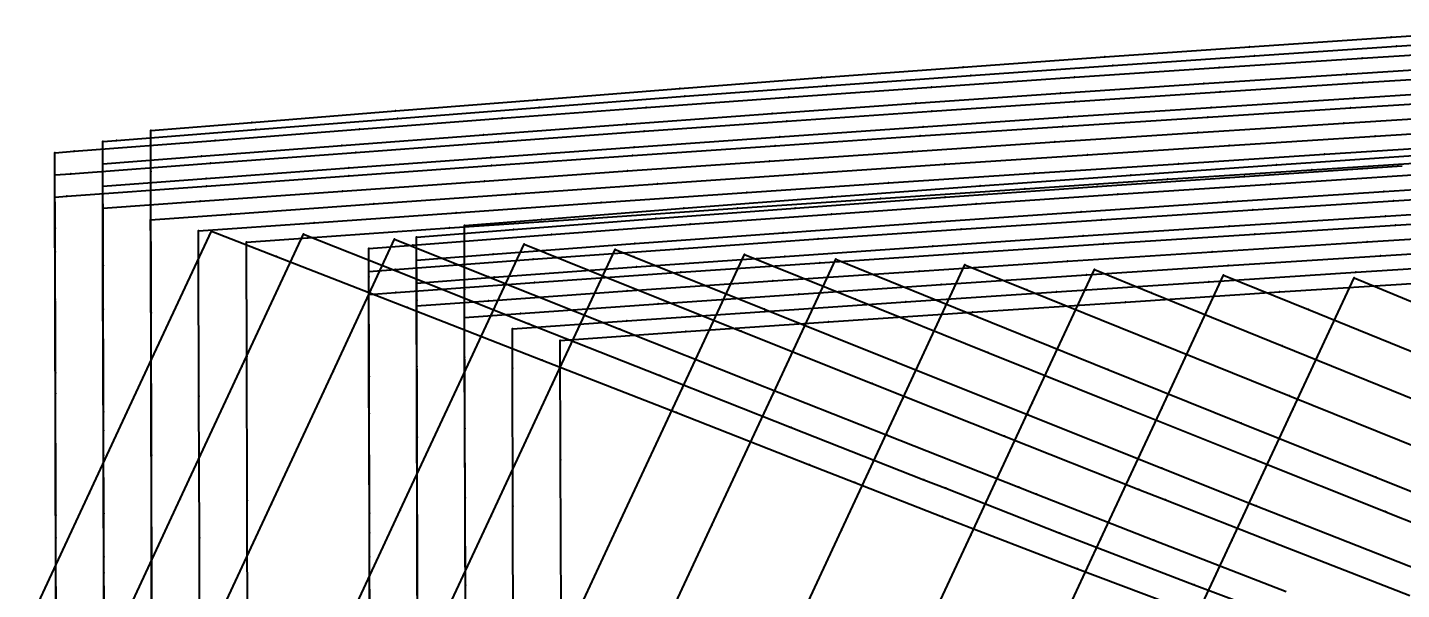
# Model space of a CAD drawing. Extents: x -2408 to 1029, y -526 to 2095.
# Drawn here: x -1407.9 to -1262.1, y 963.6 to 1023.2 of the extents above; entities that cross this region are included whole.
import ezdxf

# ---------------------------------------------------------------- set-up
doc = ezdxf.new("R2010")
doc.units = 0

# ---------------------------------------------------------------- blocks, each defined once
blk = doc.blocks.new(' -30')
at = {"layer": '1'}
for points in [[(-668.314998, 1012.789888), (-682.332241, 1018.726726), (-696.206515, 1024.618779), (-709.062424, 1030.09346), (-705.398722, 1037.958529), (-699.037878, 1051.61368), (-692.560558, 1065.518865), (-686.094458, 1079.399986), (-679.579468, 1093.386078), (-667.869601, 1088.545558)], [(-1200.206436, -150.139732), (-1200.249056, -135.00358), (-1200.292103, -119.713989), (-1200.335607, -104.263353), (-1200.378671, -88.973753), (-1200.421733, -73.688779), (-1200.464816, -58.399189), (-1200.507891, -43.109598), (-1200.550587, -27.947019), (-1200.593626, -12.65743), (-1200.627747, -0.536523), (-1194.125614, -0.08589), (-1179.060685, 0.957149), (-1163.826206, 2.009464), (-1148.500584, 3.061878), (-1133.339954, 4.092611), (-1118.012687, 5.120913), (-1102.898968, 6.119132), (-1087.569803, 7.117462), (-1072.409484, 8.093664)]]:
    blk.add_lwpolyline(points, dxfattribs=at)
at = {"layer": '14'}
blk.add_lwpolyline([(-1166.914701, -156.388963), (-1166.960843, -140.006391), (-1167.007532, -123.429358), (-1167.053947, -106.949569), (-1167.099267, -90.858665), (-1167.14267, -75.448343), (-1167.196139, -56.464081), (-1167.242793, -39.89965), (-1167.288559, -23.650313), (-1167.324295, -10.962315), (-1153.986417, -10.037066), (-1138.871819, -9.006644), (-1123.58041, -7.978768), (-1107.341803, -6.901625), (-1091.012845, -5.832704), (-1075.270321, -4.815399)], dxfattribs=at)
at = {"layer": '2'}
for p in [(-679.579468, 1093.386078), (-1200.627747, -0.536523), (-1167.324295, -10.962315)]:
    blk.add_point(p, dxfattribs=at)
at = {"layer": '3'}
for p in [(-686.094458, 1079.399986), (-692.560558, 1065.518865), (-1102.898968, 6.119132), (-1087.569803, 7.117462), (-1118.012687, 5.120913), (-1148.500584, 3.061878), (-1133.339954, 4.092611), (-1163.826206, 2.009464), (-1179.060685, 0.957149), (-1194.125614, -0.08589), (-1107.341803, -6.901625), (-1091.012845, -5.832704), (-1123.58041, -7.978768), (-1153.986417, -10.037066), (-1138.871819, -9.006644), (-1200.593626, -12.65743), (-1167.288559, -23.650313), (-1200.550587, -27.947019)]:
    blk.add_point(p, dxfattribs=at)
blk = doc.blocks.new(' -31')
at = {"layer": '1'}
for points in [[(-661.462179, 1004.089911), (-675.439672, 1009.920464), (-689.56731, 1015.812902), (-703.667413, 1021.693208), (-717.425938, 1027.43046), (-722.946625, 1029.732361), (-719.306886, 1037.546035), (-712.961379, 1051.168307), (-706.522574, 1064.990808), (-700.030644, 1078.927343), (-693.455353, 1093.042831), (-684.443539, 1089.388082), (-670.463003, 1083.716957)], [(-1205.281057, -152.404973), (-1205.323792, -136.988222), (-1205.365471, -121.953939), (-1205.407149, -106.919646), (-1205.449467, -91.652171), (-1205.491133, -76.617876), (-1205.532971, -61.521669), (-1205.574646, -46.487374), (-1205.61699, -31.217352), (-1205.658681, -16.183059), (-1205.700259, -1.180461), (-1205.707245, 1.341067), (-1193.448295, 2.198644), (-1178.379577, 3.254273), (-1162.983043, 4.333166), (-1147.523186, 5.405012), (-1132.490009, 6.425056), (-1117.027298, 7.455169), (-1101.711371, 8.462965), (-1086.246993, 9.467606), (-1071.153229, 10.433939)]]:
    blk.add_lwpolyline(points, dxfattribs=at)
at = {"layer": '14'}
blk.add_lwpolyline([(-1171.994657, -156.831797), (-1172.040799, -140.184737), (-1172.087488, -123.340077), (-1172.133903, -106.594213), (-1172.179223, -90.243531), (-1172.222626, -74.58442), (-1172.263291, -59.913282), (-1172.311831, -42.400832), (-1172.352095, -27.874221), (-1172.392714, -13.219534), (-1172.404251, -9.057315), (-1160.274824, -8.206082), (-1145.634229, -7.198198), (-1130.655726, -6.183426), (-1114.655925, -5.115705), (-1098.504616, -4.053958), (-1082.890155, -3.042497), (-1066.209824, -1.97821)], dxfattribs=at)
at = {"layer": '2'}
for p in [(-693.455353, 1093.042831), (-1205.707245, 1.341067), (-1172.404251, -9.057315)]:
    blk.add_point(p, dxfattribs=at)
at = {"layer": '3'}
for p in [(-684.443539, 1089.388082), (-700.030644, 1078.927343), (-706.522574, 1064.990808), (-1086.246993, 9.467606), (-1117.027298, 7.455169), (-1101.711371, 8.462965), (-1132.490009, 6.425056), (-1147.523186, 5.405012), (-1178.379577, 3.254273), (-1162.983043, 4.333166), (-1193.448295, 2.198644), (-1205.700259, -1.180461), (-1098.504616, -4.053958), (-1082.890155, -3.042497), (-1114.655925, -5.115705), (-1145.634229, -7.198198), (-1130.655726, -6.183426), (-1160.274824, -8.206082), (-1172.392714, -13.219534), (-1205.658681, -16.183059), (-1172.352095, -27.874221), (-1205.61699, -31.217352)]:
    blk.add_point(p, dxfattribs=at)
blk = doc.blocks.new(' -32')
at = {"layer": '1'}
for points in [[(-669.090958, 1001.550827), (-675.427455, 1004.179622), (-689.401819, 1009.976072), (-703.48105, 1015.811328), (-717.472777, 1021.606264), (-731.302416, 1027.330239), (-736.734848, 1029.577408), (-733.031314, 1037.527944), (-726.691241, 1051.138485), (-720.302525, 1064.853476), (-713.789918, 1078.834411), (-707.184448, 1093.014679), (-701.121771, 1090.552873), (-687.265026, 1084.930202), (-673.055463, 1079.170648)], [(-1210.360055, -153.153848), (-1210.402522, -137.589816), (-1210.444728, -122.123822), (-1210.486932, -106.657838), (-1210.528462, -91.436508), (-1210.570655, -75.970504), (-1210.612486, -60.636584), (-1210.654677, -45.1706), (-1210.696988, -29.660098), (-1210.739187, -14.194114), (-1210.780326, 0.875778), (-1210.786667, 3.198063), (-1202.287103, 3.807509), (-1187.123322, 4.891807), (-1172.039516, 5.964965), (-1156.995739, 7.022234), (-1141.560433, 8.083185), (-1126.513523, 9.094761), (-1111.396355, 10.096129), (-1096.34761, 11.079842), (-1080.866221, 12.075616), (-1065.815472, 13.027221)]]:
    blk.add_lwpolyline(points, dxfattribs=at)
at = {"layer": '14'}
blk.add_lwpolyline([(-1177.07469, -157.274654), (-1177.120831, -140.363089), (-1177.16752, -123.250802), (-1177.213936, -106.2389), (-1177.259256, -89.62844), (-1177.302659, -73.720537), (-1177.343323, -58.816287), (-1177.391864, -41.025596), (-1177.432128, -26.268183), (-1177.472747, -11.38067), (-1177.484283, -7.152315), (-1171.534964, -6.727546), (-1156.948361, -5.70614), (-1141.999308, -4.679547), (-1126.916285, -3.661209), (-1111.495954, -2.636882), (-1096.456351, -1.653606), (-1080.280263, -0.613167), (-1065.282785, 0.335568)], dxfattribs=at)
at = {"layer": '2'}
for p in [(-707.184448, 1093.014679), (-1210.786667, 3.198063), (-1177.484283, -7.152315)]:
    blk.add_point(p, dxfattribs=at)
at = {"layer": '3'}
for p in [(-701.121771, 1090.552873), (-687.265026, 1084.930202), (-713.789918, 1078.834411), (-720.302525, 1064.853476), (-1080.866221, 12.075616), (-1096.34761, 11.079842), (-1126.513523, 9.094761), (-1111.396355, 10.096129), (-1141.560433, 8.083185), (-1172.039516, 5.964965), (-1156.995739, 7.022234), (-1187.123322, 4.891807), (-1202.287103, 3.807509), (-1210.780326, 0.875778), (-1080.280263, -0.613167), (-1111.495954, -2.636882), (-1096.456351, -1.653606), (-1126.916285, -3.661209), (-1156.948361, -5.70614), (-1141.999308, -4.679547), (-1171.534964, -6.727546), (-1177.472747, -11.38067), (-1210.739187, -14.194114), (-1177.432128, -26.268183), (-1210.696988, -29.660098)]:
    blk.add_point(p, dxfattribs=at)
blk = doc.blocks.new(' -33')
at = {"layer": '1'}
for points in [[(-673.873731, 997.871882), (-682.281036, 1001.3311), (-682.806625, 1001.551514), (-688.225036, 1003.783401), (-702.54612, 1009.702672), (-716.502524, 1015.48381), (-730.499472, 1021.292551), (-744.362144, 1027.055798), (-750.445557, 1029.588776), (-746.741071, 1037.541389), (-740.393803, 1051.167375), (-734.053446, 1064.778514), (-727.55174, 1078.736062), (-720.952377, 1092.90329), (-714.37088, 1090.245653), (-700.44928, 1084.627373), (-686.520609, 1079.009714), (-672.478486, 1073.343472)], [(-1215.434881, -155.466683), (-1215.476409, -140.004553), (-1215.516961, -124.902318), (-1215.558648, -109.378675), (-1215.599216, -94.276419), (-1215.639794, -79.174183), (-1215.681345, -63.71205), (-1215.721925, -48.609813), (-1215.762402, -33.541107), (-1215.802962, -18.438851), (-1215.844353, -3.030289), (-1215.866241, 5.11574), (-1205.537325, 5.851105), (-1190.44015, 6.924984), (-1175.367144, 7.995606), (-1160.186074, 9.066725), (-1145.116056, 10.111526), (-1129.932057, 11.140324), (-1114.849326, 12.142255), (-1099.662844, 13.133752), (-1084.175492, 14.127343), (-1068.986788, 15.084432)]]:
    blk.add_lwpolyline(points, dxfattribs=at)
at = {"layer": '14'}
blk.add_lwpolyline([(-1182.139605, -163.344691), (-1182.185381, -146.304561), (-1182.231979, -128.958626), (-1182.278577, -111.612691), (-1182.324354, -94.572561), (-1182.368487, -78.144041), (-1182.410156, -62.632936), (-1182.460461, -43.907103), (-1182.502976, -28.080743), (-1182.542201, -13.479504), (-1182.564316, -5.247315), (-1174.929201, -4.697053), (-1160.223213, -3.660386), (-1144.75197, -2.592847), (-1129.258515, -1.544077), (-1113.4879, -0.495977), (-1098.151935, 0.50504), (-1081.693632, 1.559574), (-1066.460696, 2.517314)], dxfattribs=at)
at = {"layer": '2'}
for p in [(-720.952377, 1092.90329), (-1215.866241, 5.11574), (-1182.564316, -5.247315)]:
    blk.add_point(p, dxfattribs=at)
at = {"layer": '3'}
for p in [(-714.37088, 1090.245653), (-700.44928, 1084.627373), (-686.520609, 1079.009714), (-727.55174, 1078.736062), (-734.053446, 1064.778514), (-1099.662844, 13.133752), (-1084.175492, 14.127343), (-1114.849326, 12.142255), (-1129.932057, 11.140324), (-1160.186074, 9.066725), (-1145.116056, 10.111526), (-1175.367144, 7.995606), (-1205.537325, 5.851105), (-1190.44015, 6.924984), (-1081.693632, 1.559574), (-1098.151935, 0.50504), (-1113.4879, -0.495977), (-1144.75197, -2.592847), (-1129.258515, -1.544077), (-1215.844353, -3.030289), (-1160.223213, -3.660386), (-1174.929201, -4.697053), (-1182.542201, -13.479504), (-1215.802962, -18.438851), (-1182.502976, -28.080743), (-1215.762402, -33.541107)]:
    blk.add_point(p, dxfattribs=at)
blk = doc.blocks.new(' -34')
at = {"layer": '1'}
for points in [[(-665.113804, 988.889181), (-679.549962, 994.62091), (-693.934179, 1000.484594), (-695.977249, 1001.323013), (-696.523972, 1001.548691), (-708.082124, 1006.297628), (-722.42343, 1012.204415), (-736.525376, 1018.024239), (-750.311137, 1023.723572), (-764.211731, 1029.481049), (-760.648042, 1037.131367), (-754.324817, 1050.70573), (-747.815744, 1064.679098), (-741.300131, 1078.66651), (-734.679871, 1092.878571), (-733.457999, 1092.38339), (-719.701142, 1086.817664), (-705.796879, 1081.20471), (-691.669015, 1075.513912), (-677.364565, 1069.766371), (-666.730804, 1065.507126)], [(-1220.513163, -156.506643), (-1220.553238, -141.361317), (-1220.593739, -126.054878), (-1220.633985, -110.844911), (-1220.674486, -95.538453), (-1220.714982, -80.232014), (-1220.755045, -65.086689), (-1220.795531, -49.780232), (-1220.836098, -34.443505), (-1220.876595, -19.137068), (-1220.917111, -3.830611), (-1220.94574, 6.979801), (-1219.669566, 7.071949), (-1204.857706, 8.143494), (-1189.750347, 9.240099), (-1174.627318, 10.331431), (-1159.657932, 11.38808), (-1144.531327, 12.42884), (-1129.138885, 13.46712), (-1114.009684, 14.469446), (-1098.599747, 15.470669), (-1083.468048, 16.434266), (-1068.132441, 17.391459)]]:
    blk.add_lwpolyline(points, dxfattribs=at)
at = {"layer": '14'}
blk.add_lwpolyline([(-1187.265338, -146.571682), (-1187.311935, -128.958625), (-1187.358533, -111.345587), (-1187.40431, -94.043062), (-1187.448443, -77.361566), (-1187.490112, -61.611594), (-1187.540417, -42.597406), (-1187.582932, -26.527351), (-1187.622157, -11.701268), (-1187.644272, -3.342315), (-1184.761505, -3.130567), (-1170.050163, -2.074479), (-1154.533458, -0.988647), (-1139.768792, 0.022965), (-1124.578625, 1.043642), (-1109.698552, 2.024555), (-1093.639527, 3.062558), (-1078.709427, 4.00843), (-1063.038824, 4.981172)], dxfattribs=at)
at = {"layer": '2'}
for p in [(-734.679871, 1092.878571), (-1220.94574, 6.979801), (-1187.644272, -3.342315)]:
    blk.add_point(p, dxfattribs=at)
at = {"layer": '3'}
for p in [(-733.457999, 1092.38339), (-719.701142, 1086.817664), (-705.796879, 1081.20471), (-741.300131, 1078.66651), (-691.669015, 1075.513912), (-677.364565, 1069.766371), (-747.815744, 1064.679098), (-1083.468048, 16.434266), (-1098.599747, 15.470669), (-1129.138885, 13.46712), (-1114.009684, 14.469446), (-1144.531327, 12.42884), (-1174.627318, 10.331431), (-1159.657932, 11.38808), (-1189.750347, 9.240099), (-1204.857706, 8.143494), (-1219.669566, 7.071949), (-1093.639527, 3.062558), (-1078.709427, 4.00843), (-1109.698552, 2.024555), (-1139.768792, 0.022965), (-1124.578625, 1.043642), (-1154.533458, -0.988647), (-1170.050163, -2.074479), (-1220.917111, -3.830611), (-1184.761505, -3.130567), (-1187.622157, -11.701268), (-1220.876595, -19.137068), (-1187.582932, -26.527351), (-1220.836098, -34.443505)]:
    blk.add_point(p, dxfattribs=at)
blk = doc.blocks.new(' -35')
at = {"layer": '1'}
for points in [[(-666.263816, 984.163044), (-680.707805, 989.680632), (-695.103331, 995.395223), (-709.428529, 1001.214715), (-709.673004, 1001.314545), (-710.240784, 1001.54686), (-723.529996, 1006.981665), (-737.834248, 1012.851331), (-751.717857, 1018.56868), (-765.729484, 1024.354546), (-777.958221, 1029.415512), (-774.363027, 1037.133492), (-768.03641, 1050.715187), (-761.591048, 1064.551818), (-755.074431, 1078.541377), (-748.444443, 1092.774277), (-736.682227, 1088.040117), (-722.616104, 1082.388149), (-708.438389, 1076.700939), (-694.300718, 1071.04039), (-680.447311, 1065.505981), (-680.315526, 1065.453364), (-666.027462, 1059.779977)], [(-1215.428407, -158.763424), (-1215.468589, -143.34736), (-1215.509001, -127.842156), (-1215.549406, -112.336934), (-1215.589746, -96.852693), (-1215.63014, -81.347472), (-1215.670317, -65.931418), (-1215.710733, -50.426195), (-1215.750372, -35.214684), (-1215.790765, -19.70948), (-1215.831158, -4.204256), (-1215.865173, 8.849696), (-1204.897388, 9.65674), (-1189.752275, 10.769488), (-1174.687906, 11.873828), (-1159.485286, 12.979498), (-1144.032762, 14.080734), (-1128.826537, 15.135756), (-1113.466432, 16.17709), (-1098.257195, 17.187424), (-1083.095365, 18.174498), (-1067.88342, 19.144503)]]:
    blk.add_lwpolyline(points, dxfattribs=at)
at = {"layer": '14'}
blk.add_lwpolyline([(-1182.185381, -146.838784), (-1182.231979, -128.958643), (-1182.278577, -111.078482), (-1182.324354, -93.513564), (-1182.368487, -76.579073), (-1182.410156, -60.59027), (-1182.448539, -45.862357), (-1182.493184, -28.731346), (-1182.535756, -12.396173), (-1182.564316, -1.437315), (-1174.333899, -0.823869), (-1159.232682, 0.272832), (-1143.487723, 1.388222), (-1127.78171, 2.476267), (-1111.832388, 3.557686), (-1096.347867, 4.585634), (-1079.75101, 5.663628), (-1064.405281, 6.638337)], dxfattribs=at)
at = {"layer": '2'}
for p in [(-748.444443, 1092.774277), (-1215.865173, 8.849696), (-1182.564316, -1.437315)]:
    blk.add_point(p, dxfattribs=at)
at = {"layer": '3'}
for p in [(-736.682227, 1088.040117), (-722.616104, 1082.388149), (-755.074431, 1078.541377), (-708.438389, 1076.700939), (-694.300718, 1071.04039), (-761.591048, 1064.551818), (-680.447311, 1065.505981), (-680.315526, 1065.453364), (-1083.095365, 18.174498), (-1113.466432, 16.17709), (-1098.257195, 17.187424), (-1128.826537, 15.135756), (-1144.032762, 14.080734), (-1174.687906, 11.873828), (-1159.485286, 12.979498), (-1189.752275, 10.769488), (-1204.897388, 9.65674), (-1096.347867, 4.585634), (-1079.75101, 5.663628), (-1111.832388, 3.557686), (-1127.78171, 2.476267), (-1159.232682, 0.272832), (-1143.487723, 1.388222), (-1174.333899, -0.823869), (-1215.831158, -4.204256), (-1182.535756, -12.396173), (-1215.790765, -19.70948), (-1182.493184, -28.731346)]:
    blk.add_point(p, dxfattribs=at)
at = {"layer": '4'}
blk.add_point((-680.447311, 1065.505981), dxfattribs=at)
blk = doc.blocks.new(' -36')
at = {"layer": '1'}
for points in [[(-781.752408, 1050.715209), (-775.36084, 1064.436302), (-768.839272, 1078.436462), (-762.196274, 1092.697296), (-760.19776, 1091.893996), (-746.354308, 1086.338881), (-732.411987, 1080.756115), (-718.360959, 1075.141882), (-704.1925, 1069.494619), (-694.161911, 1065.509109), (-689.919197, 1063.823327), (-675.825793, 1058.274928)], [(-1220.54077, -146.587111), (-1220.579563, -131.481677), (-1220.618357, -116.376231), (-1220.657257, -101.229339), (-1220.69605, -86.123893), (-1220.734759, -71.048297), (-1220.77354, -55.942852), (-1220.813252, -40.476919), (-1220.852047, -25.371473), (-1220.890837, -10.266046), (-1220.930172, 5.059131), (-1220.944672, 10.710456), (-1219.251535, 10.836842), (-1204.430475, 11.945399), (-1189.00801, 13.102936), (-1173.870296, 14.230877), (-1158.41399, 15.352952), (-1143.271855, 16.420164), (-1127.880667, 17.481198), (-1112.735519, 18.504248), (-1097.316399, 19.522706), (-1082.168241, 20.500342), (-1066.827537, 21.467786)]]:
    blk.add_lwpolyline(points, dxfattribs=at)
at = {"layer": '14'}
blk.add_lwpolyline([(-1187.265338, -147.105886), (-1187.311935, -128.958642), (-1187.358533, -110.811379), (-1187.40431, -92.984066), (-1187.448443, -75.796599), (-1187.490112, -59.568945), (-1187.528495, -44.621003), (-1187.57314, -27.23409), (-1187.615712, -10.654885), (-1187.644272, 0.467685), (-1184.832577, 0.681603), (-1170.198083, 1.766658), (-1154.712018, 2.882182), (-1139.961434, 3.919556), (-1124.777417, 4.963983), (-1109.897921, 5.965381), (-1093.83509, 7.022345), (-1078.898377, 7.982841), (-1063.218173, 8.967748)], dxfattribs=at)
at = {"layer": '2'}
for p in [(-762.196274, 1092.697296), (-1220.944672, 10.710456), (-1187.644272, 0.467685)]:
    blk.add_point(p, dxfattribs=at)
at = {"layer": '3'}
for p in [(-760.19776, 1091.893996), (-746.354308, 1086.338881), (-732.411987, 1080.756115), (-768.839272, 1078.436462), (-718.360959, 1075.141882), (-704.1925, 1069.494619), (-775.36084, 1064.436302), (-694.161911, 1065.509109), (-689.919197, 1063.823327), (-1082.168241, 20.500342), (-1097.316399, 19.522706), (-1112.735519, 18.504248), (-1143.271855, 16.420164), (-1127.880667, 17.481198), (-1158.41399, 15.352952), (-1173.870296, 14.230877), (-1204.430475, 11.945399), (-1189.00801, 13.102936), (-1219.251535, 10.836842), (-1078.898377, 7.982841), (-1109.897921, 5.965381), (-1093.83509, 7.022345), (-1220.930172, 5.059131), (-1124.777417, 4.963983), (-1139.961434, 3.919556), (-1170.198083, 1.766658), (-1154.712018, 2.882182), (-1184.832577, 0.681603), (-1220.890837, -10.266046), (-1187.615712, -10.654885), (-1220.852047, -25.371473), (-1187.57314, -27.23409)]:
    blk.add_point(p, dxfattribs=at)
at = {"layer": '4'}
blk.add_point((-694.161911, 1065.509109), dxfattribs=at)
blk = doc.blocks.new(' -37')
at = {"layer": '1'}
for points in [[(-795.469422, 1050.712958), (-789.089718, 1064.408584), (-782.591893, 1078.357843), (-775.937805, 1092.642593), (-766.970075, 1089.043448), (-752.915268, 1083.417652), (-738.993879, 1077.861156), (-724.949048, 1072.272666), (-710.710633, 1066.62802), (-707.876892, 1065.511169), (-696.377933, 1060.979036), (-681.952298, 1055.380489)], [(-1215.459262, -147.457187), (-1215.499531, -131.546097), (-1215.538244, -116.246978), (-1215.577228, -100.837023), (-1215.615928, -85.537904), (-1215.654729, -70.202585), (-1215.693452, -54.903467), (-1215.731699, -39.792069), (-1215.770413, -24.492951), (-1215.809128, -9.193832), (-1215.847312, 5.891087), (-1215.864258, 12.58427), (-1205.397274, 13.379208), (-1190.494607, 14.508988), (-1175.476968, 15.644563), (-1160.255966, 16.78625), (-1144.832288, 17.918134), (-1129.607138, 19.001811), (-1114.254722, 20.065955), (-1099.02598, 21.097779), (-1083.86001, 22.102147), (-1068.628156, 23.087213)]]:
    blk.add_lwpolyline(points, dxfattribs=at)
at = {"layer": '14'}
blk.add_lwpolyline([(-1182.185381, -147.373008), (-1182.231979, -128.958642), (-1182.278577, -110.544275), (-1182.324354, -92.454568), (-1182.368487, -75.014124), (-1182.410156, -58.547605), (-1182.448539, -43.379665), (-1182.493184, -25.736821), (-1182.535756, -8.913597), (-1182.564316, 2.372685), (-1174.446523, 2.998163), (-1159.396418, 4.124659), (-1143.675003, 5.269034), (-1127.97972, 6.38312), (-1112.033518, 7.487893), (-1096.547086, 8.535442), (-1079.943965, 9.631021), (-1064.589513, 10.618747)], dxfattribs=at)
at = {"layer": '2'}
for p in [(-775.937805, 1092.642593), (-1215.864258, 12.58427), (-1182.564316, 2.372685)]:
    blk.add_point(p, dxfattribs=at)
at = {"layer": '3'}
for p in [(-766.970075, 1089.043448), (-752.915268, 1083.417652), (-782.591893, 1078.357843), (-738.993879, 1077.861156), (-724.949048, 1072.272666), (-710.710633, 1066.62802), (-789.089718, 1064.408584), (-707.876892, 1065.511169), (-696.377933, 1060.979036), (-1083.86001, 22.102147), (-1099.02598, 21.097779), (-1129.607138, 19.001811), (-1114.254722, 20.065955), (-1144.832288, 17.918134), (-1160.255966, 16.78625), (-1175.476968, 15.644563), (-1205.397274, 13.379208), (-1190.494607, 14.508988), (-1079.943965, 9.631021), (-1112.033518, 7.487893), (-1096.547086, 8.535442), (-1215.847312, 5.891087), (-1127.97972, 6.38312), (-1143.675003, 5.269034), (-1174.446523, 2.998163), (-1159.396418, 4.124659), (-1215.809128, -9.193832), (-1182.535756, -8.913597), (-1215.770413, -24.492951), (-1182.493184, -25.736821)]:
    blk.add_point(p, dxfattribs=at)
at = {"layer": '4'}
blk.add_point((-707.876892, 1065.511169), dxfattribs=at)
blk = doc.blocks.new(' -38')
at = {"layer": '1'}
for points in [[(-809.205548, 1050.6698), (-802.768112, 1064.489424), (-796.232949, 1078.518825), (-789.705811, 1092.530975), (-779.740493, 1088.559275), (-765.795537, 1083.010435), (-751.744405, 1077.431822), (-737.442516, 1071.768726), (-723.460326, 1066.2429), (-721.593781, 1065.509262), (-709.14404, 1060.616054), (-695.10222, 1055.193849)], [(-1220.536109, -148.971229), (-1220.574312, -133.658032), (-1220.612517, -118.344855), (-1220.651062, -102.894503), (-1220.689259, -87.581308), (-1220.726965, -72.462337), (-1220.765153, -57.149142), (-1220.803645, -41.714925), (-1220.841843, -26.401728), (-1220.880053, -11.08855), (-1220.917556, 3.936561), (-1220.943756, 14.438664), (-1218.889356, 14.595998), (-1203.956414, 15.746014), (-1188.642735, 16.937492), (-1173.497947, 18.108105), (-1158.212092, 19.249603), (-1143.061437, 20.341053), (-1127.918166, 21.407411), (-1112.764263, 22.45257), (-1097.403306, 23.485684), (-1082.245818, 24.478555), (-1067.122487, 25.443929)]]:
    blk.add_lwpolyline(points, dxfattribs=at)
at = {"layer": '14'}
blk.add_lwpolyline([(-1187.249947, -153.81033), (-1187.296362, -135.202069), (-1187.343051, -116.484004), (-1187.389193, -97.985507), (-1187.433965, -80.035926), (-1187.476547, -62.964629), (-1187.516116, -47.100932), (-1187.56277, -28.397093), (-1187.600661, -13.206334), (-1187.636807, 1.285072), (-1187.644272, 4.277685), (-1182.95604, 4.644965), (-1168.260919, 5.763353), (-1153.527822, 6.851327), (-1138.558646, 7.92844), (-1123.190065, 9.006993), (-1108.156598, 10.036338), (-1091.949537, 11.118066), (-1076.894824, 12.096911)], dxfattribs=at)
at = {"layer": '2'}
for p in [(-789.705811, 1092.530975), (-1220.943756, 14.438664), (-1187.644272, 4.277685)]:
    blk.add_point(p, dxfattribs=at)
at = {"layer": '3'}
for p in [(-779.740493, 1088.559275), (-765.795537, 1083.010435), (-796.232949, 1078.518825), (-751.744405, 1077.431822), (-737.442516, 1071.768726), (-723.460326, 1066.2429), (-802.768112, 1064.489424), (-721.593781, 1065.509262), (-709.14404, 1060.616054), (-1097.403306, 23.485684), (-1082.245818, 24.478555), (-1112.764263, 22.45257), (-1127.918166, 21.407411), (-1158.212092, 19.249603), (-1143.061437, 20.341053), (-1173.497947, 18.108105), (-1188.642735, 16.937492), (-1218.889356, 14.595998), (-1203.956414, 15.746014), (-1091.949537, 11.118066), (-1123.190065, 9.006993), (-1108.156598, 10.036338), (-1138.558646, 7.92844), (-1153.527822, 6.851327), (-1182.95604, 4.644965), (-1168.260919, 5.763353), (-1220.917556, 3.936561), (-1187.636807, 1.285072), (-1220.880053, -11.08855), (-1187.600661, -13.206334), (-1220.841843, -26.401728), (-1187.56277, -28.397093)]:
    blk.add_point(p, dxfattribs=at)
at = {"layer": '4'}
blk.add_point((-721.593781, 1065.509262), dxfattribs=at)
blk = doc.blocks.new(' -39')
at = {"layer": '1'}
for points in [[(-822.919753, 1050.673668), (-816.521745, 1064.408638), (-809.985366, 1078.440594), (-803.450851, 1092.468491), (-793.440447, 1088.484297), (-779.537609, 1082.96476), (-765.648304, 1077.464968), (-751.708798, 1071.960969), (-737.618473, 1066.416272), (-735.30838, 1065.512314), (-723.183282, 1060.767818), (-708.925899, 1055.272839), (-694.621465, 1049.9073)], [(-1215.452045, -150.924997), (-1215.49018, -135.420025), (-1215.52831, -119.915062), (-1215.56557, -104.758742), (-1215.603683, -89.253761), (-1215.641486, -73.880767), (-1215.679628, -58.375805), (-1215.716844, -43.243613), (-1215.754956, -27.738632), (-1215.792816, -12.339033), (-1215.830961, 3.165948), (-1215.863342, 16.322267), (-1214.400168, 16.436506), (-1199.634454, 17.589727), (-1184.607403, 18.763363), (-1169.554804, 19.932009), (-1154.101346, 21.113915), (-1139.045236, 22.237154), (-1123.753933, 23.340183), (-1108.692828, 24.393715), (-1093.646878, 25.421887), (-1078.582488, 26.426997), (-1063.183124, 27.426201)]]:
    blk.add_lwpolyline(points, dxfattribs=at)
at = {"layer": '14'}
blk.add_lwpolyline([(-1182.169991, -154.165637), (-1182.216406, -135.291318), (-1182.263095, -116.305628), (-1182.309237, -97.542643), (-1182.354009, -79.336424), (-1182.396591, -62.021029), (-1182.43616, -45.930518), (-1182.471896, -31.398949), (-1182.51216, -15.025936), (-1182.547886, -0.49849), (-1182.564316, 6.182685), (-1172.301562, 6.996119), (-1157.198937, 8.154164), (-1142.400325, 9.256248), (-1126.493208, 10.40933), (-1110.368799, 11.546817), (-1094.734118, 12.620476), (-1077.992616, 13.738429)], dxfattribs=at)
at = {"layer": '2'}
for p in [(-803.450851, 1092.468491), (-1215.863342, 16.322267), (-1182.564316, 6.182685)]:
    blk.add_point(p, dxfattribs=at)
at = {"layer": '3'}
for p in [(-793.440447, 1088.484297), (-779.537609, 1082.96476), (-809.985366, 1078.440594), (-765.648304, 1077.464968), (-751.708798, 1071.960969), (-737.618473, 1066.416272), (-816.521745, 1064.408638), (-735.30838, 1065.512314), (-723.183282, 1060.767818), (-708.925899, 1055.272839), (-1078.582488, 26.426997), (-1093.646878, 25.421887), (-1123.753933, 23.340183), (-1108.692828, 24.393715), (-1139.045236, 22.237154), (-1154.101346, 21.113915), (-1169.554804, 19.932009), (-1199.634454, 17.589727), (-1184.607403, 18.763363), (-1214.400168, 16.436506), (-1094.734118, 12.620476), (-1126.493208, 10.40933), (-1110.368799, 11.546817), (-1142.400325, 9.256248), (-1157.198937, 8.154164), (-1172.301562, 6.996119), (-1215.830961, 3.165948), (-1182.547886, -0.49849), (-1215.792816, -12.339033), (-1182.51216, -15.025936), (-1215.754956, -27.738632)]:
    blk.add_point(p, dxfattribs=at)
at = {"layer": '4'}
blk.add_point((-735.30838, 1065.512314), dxfattribs=at)
blk = doc.blocks.new(' -40')
at = {"layer": '1'}
for points in [[(-836.820902, 1050.276171), (-830.237726, 1064.408626), (-823.858313, 1078.103655), (-817.308655, 1092.164154), (-810.393475, 1089.47466), (-796.508958, 1084.067502), (-782.223648, 1078.495861), (-767.943331, 1072.917151), (-753.8455, 1067.39938), (-749.023895, 1065.513458), (-739.729078, 1061.877866), (-725.40189, 1056.357127), (-711.031624, 1050.950234)], [(-1210.36792, -152.920132), (-1210.404626, -137.786223), (-1210.441334, -122.652295), (-1210.478716, -107.239723), (-1210.515419, -92.105795), (-1210.551962, -77.036087), (-1210.588659, -61.90216), (-1210.625356, -46.768252), (-1210.662654, -31.38845), (-1210.699351, -16.254542), (-1210.735922, -1.169271), (-1210.772329, 13.836454), (-1210.782852, 18.169942), (-1200.051364, 19.027275), (-1184.790076, 20.246775), (-1169.772207, 21.442232), (-1154.632516, 22.631329), (-1139.611318, 23.784631), (-1124.56748, 24.904389), (-1109.540945, 25.985681), (-1094.177839, 27.061243), (-1079.147604, 28.088644), (-1063.914468, 29.101843)]]:
    blk.add_lwpolyline(points, dxfattribs=at)
at = {"layer": '14'}
blk.add_lwpolyline([(-1177.089959, -154.520967), (-1177.136374, -135.380573), (-1177.183063, -116.127256), (-1177.229205, -97.099785), (-1177.273977, -78.636927), (-1177.316558, -61.077451), (-1177.356128, -44.760124), (-1177.391864, -30.023715), (-1177.432128, -13.419889), (-1177.467853, 1.312332), (-1177.484283, 8.087685), (-1169.301249, 8.752406), (-1154.209138, 9.93857), (-1138.462462, 11.137364), (-1122.7519, 12.299374), (-1106.797694, 13.446884), (-1091.309266, 14.53047), (-1074.709878, 15.658796)], dxfattribs=at)
at = {"layer": '2'}
for p in [(-817.308655, 1092.164154), (-1210.782852, 18.169942), (-1177.484283, 8.087685)]:
    blk.add_point(p, dxfattribs=at)
at = {"layer": '3'}
for p in [(-810.393475, 1089.47466), (-796.508958, 1084.067502), (-823.858313, 1078.103655), (-782.223648, 1078.495861), (-767.943331, 1072.917151), (-753.8455, 1067.39938), (-830.237726, 1064.408626), (-749.023895, 1065.513458), (-739.729078, 1061.877866), (-725.40189, 1056.357127), (-1079.147604, 28.088644), (-1094.177839, 27.061243), (-1124.56748, 24.904389), (-1109.540945, 25.985681), (-1139.611318, 23.784631), (-1154.632516, 22.631329), (-1169.772207, 21.442232), (-1200.051364, 19.027275), (-1184.790076, 20.246775), (-1210.772329, 13.836454), (-1106.797694, 13.446884), (-1091.309266, 14.53047), (-1122.7519, 12.299374), (-1138.462462, 11.137364), (-1169.301249, 8.752406), (-1154.209138, 9.93857), (-1177.467853, 1.312332), (-1210.735922, -1.169271), (-1177.432128, -13.419889), (-1210.699351, -16.254542), (-1177.391864, -30.023715)]:
    blk.add_point(p, dxfattribs=at)
at = {"layer": '4'}
blk.add_point((-749.023895, 1065.513458), dxfattribs=at)

msp = doc.modelspace()

# ---------------------------------------------------------------- block references
at = {"layer": '1'}
for name, p in [(' -32', (-184.050523, 999.622732)), (' -30', (-184.050297, 1001.000083)), (' -31', (-184.050388, 1000.311413)), (' -34', (-184.050758, 998.245407)), (' -33', (-184.050694, 998.934067)), (' -36', (-184.051123, 996.868036)), (' -35', (-184.051047, 997.556724)), (' -38', (-184.051331, 995.490688)), (' -37', (-184.051318, 996.179365)), (' -39', (-184.051506, 994.802025)), (' -40', (-184.051738, 994.113352)), (' -38', (-579.253783, -91.775472)), (' -37', (-579.276546, -92.393365)), (' -39', (-575.170005, -91.15992)), (' -40', (-571.08619, -90.544825)), (' -36', (-583.359915, -93.009197)), (' -35', (-583.382004, -93.626476)), (' -32', (-587.506908, -95.474868)), (' -34', (-587.46481, -94.242756)), (' -33', (-587.486083, -94.859148)), (' -31', (-587.527219, -96.089244)), (' -30', (-587.547006, -96.703028))]:
    msp.add_blockref(name, p, dxfattribs=at)

doc.saveas('drawing.dxf')
